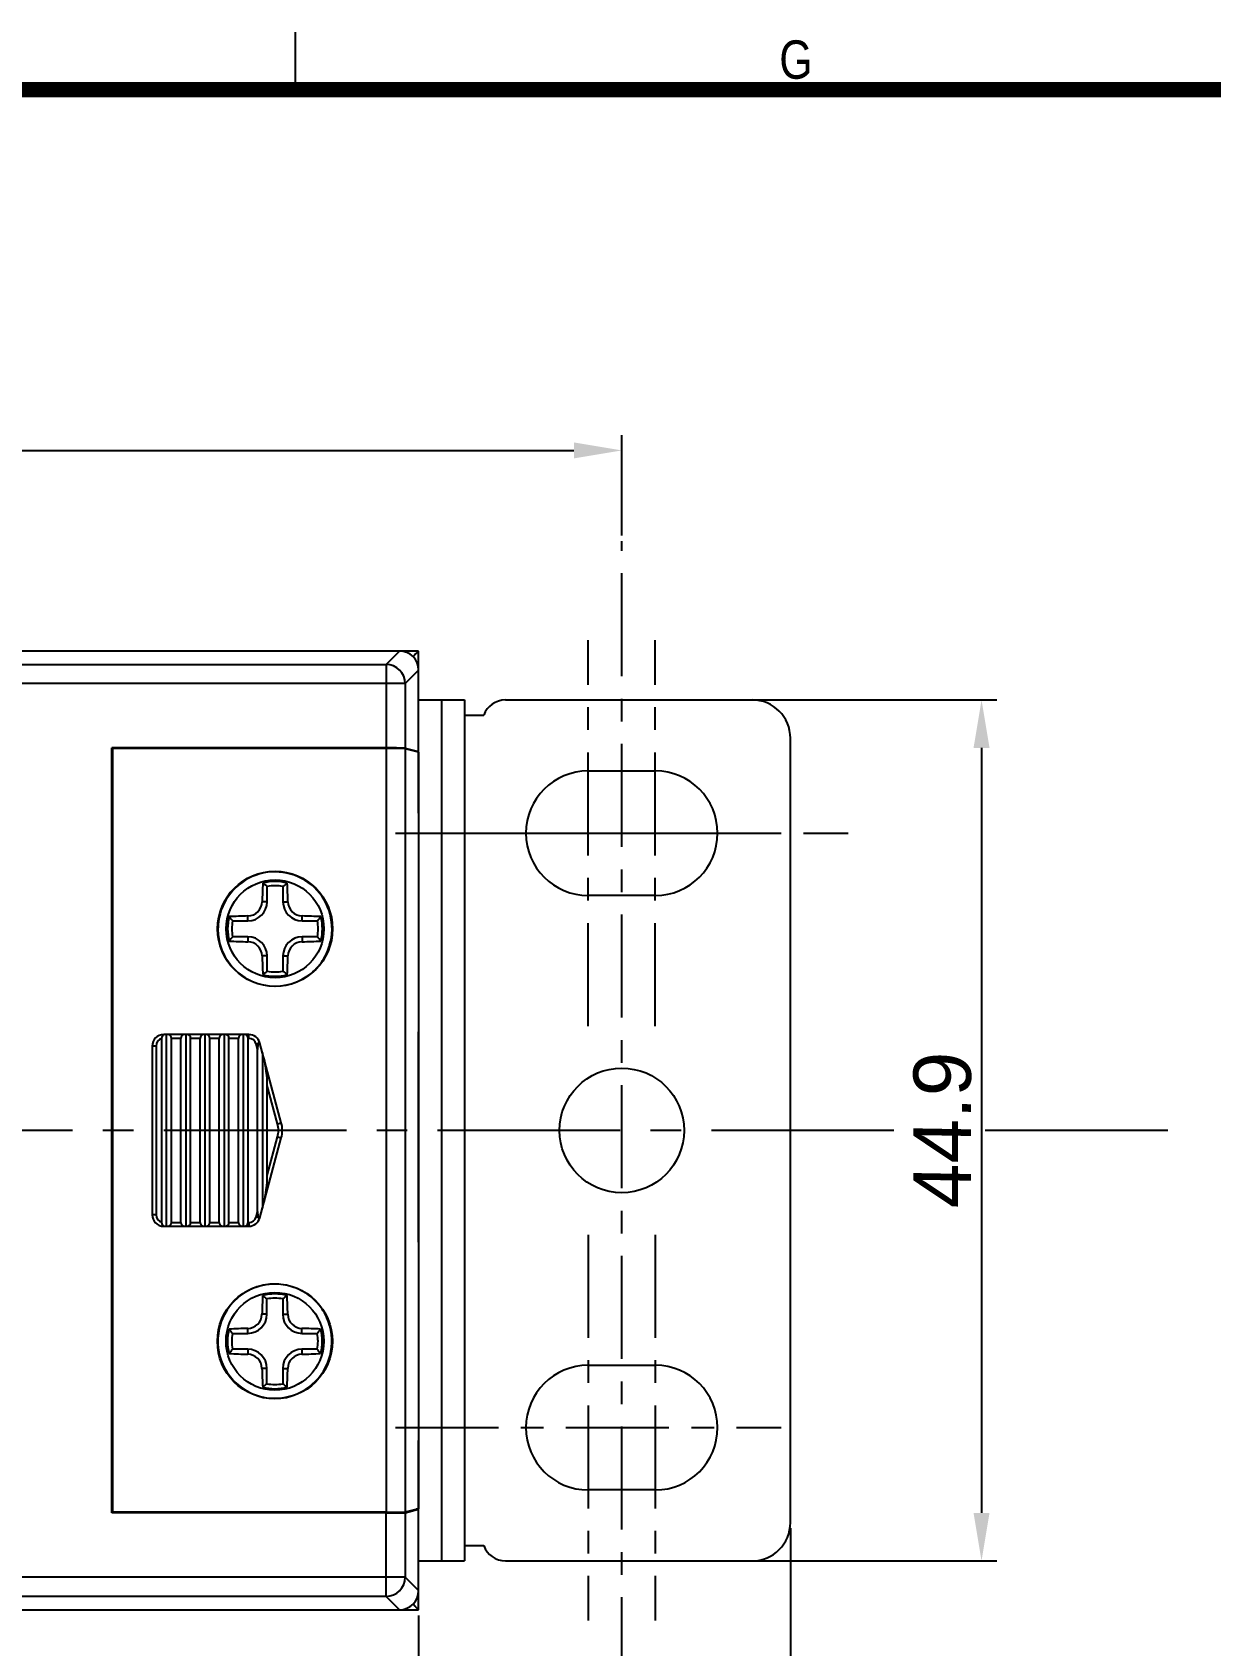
# Model space of a CAD drawing. Extents: x -1638 to -494, y -74 to 314.
# Drawn here: x -761.5 to -700, y 228.9 to 313.1 of the extents above; entities that cross this region are included whole.
import ezdxf

# ---------------------------------------------------------------- set-up
doc = ezdxf.new("R2010")
doc.units = 0
doc.header["$PDMODE"] = 3
doc.header["$PDSIZE"] = 0.7
doc.linetypes.add('CENTER', pattern=[17.8, 10.75, -2.35, 2.35, -2.35])
doc.linetypes.add('CENTER2', pattern=[28.575, 19.05, -3.175, 3.175, -3.175])
doc.layers.get('0').update_dxf_attribs({"linetype": 'CONTINUOUS'})
doc.layers.get('DEFPOINTS').update_dxf_attribs({"linetype": 'CONTINUOUS'})
for name, color, linetype in [('3', 112, 'CENTER'), ('BRKT_HEATSINDXF_CONTINUOUS', 7, 'CONTINUOUS'), ('CASE_BODY_10DXF_CONTINUOUS', 7, 'CONTINUOUS'), ('COVER_TOP_10DXF_CONTINUOUS', 7, 'CONTINUOUS'), ('COVER_U_DXF_CONTINUOUS_LIN', 7, 'CONTINUOUS'), ('DIM', 1, 'CONTINUOUS'), ('PH_M4X15_DXF_CONTINUOUS_LI', 7, 'CONTINUOUS')]:
    doc.layers.add(name, color=color, linetype=linetype)
doc.styles.add('OMI-1', font='arial.ttf', dxfattribs={"oblique": 1, "height": 3})
doc.styles.get("Standard").update_dxf_attribs({"font": 'gulim.ttc', "width": 0.8, "height": 2})
doc.dimstyles.new('1', dxfattribs={"dimtxt": 5, "dimasz": 2.5, "dimexe": 0.8, "dimexo": 0.3, "dimgap": 0.5, "dimtad": 1, "dimtoh": 1, "dimdec": 1, "dimzin": 0, "dimtxsty": 'OMI-1', "dimcen": 0, "dimclrd": 256, "dimclre": 256, "dimclrt": 256, "dimazin": 3, "dimtfac": 0.8, "dimtdec": 1, "dimtix": 1, "dimtmove": 0, "dimatfit": 3, "dimtolj": 1, "dimtzin": 0})

# ---------------------------------------------------------------- blocks, each defined once
blk = doc.blocks.new('*D2257')
at = {"layer": 'DEFPOINTS', "color": 0}
for p in [(-891.327, 230.811), (-741.327, 230.811), (-741.327, 218.745)]:
    blk.add_point(p, dxfattribs=at)
at = {"layer": 'DIM'}
for p, q in [((-891.327, 230.511), (-891.327, 217.945)), ((-741.327, 230.511), (-741.327, 217.945)), ((-888.827, 218.745), (-743.827, 218.745))]:
    blk.add_line(p, q, dxfattribs=at)
for points in [[(-888.827, 219.161), (-888.827, 218.328), (-891.327, 218.745)], [(-743.827, 218.328), (-743.827, 219.161), (-741.327, 218.745)]]:
    blk.add_solid(points, dxfattribs=at)
at = {"layer": 'DIM', "insert": (-816.327, 220.776), "char_height": 3, "attachment_point": 5, "style": 'OMI-1'}
blk.add_mtext('\\A1;150.0', dxfattribs=at)
blk = doc.blocks.new('*D2258')
at = {"layer": 'DEFPOINTS', "color": 0}
for p in [(-721.927, 235.361), (-816.327, 209.732), (-721.927, 209.732)]:
    blk.add_point(p, dxfattribs=at)
at = {"layer": 'DIM'}
for p, q in [((-721.927, 235.061), (-721.927, 208.932)), ((-816.327, 210.032), (-816.327, 210.532)), ((-813.827, 209.732), (-724.427, 209.732))]:
    blk.add_line(p, q, dxfattribs=at)
for points in [[(-813.827, 210.149), (-813.827, 209.315), (-816.327, 209.732)], [(-724.427, 209.315), (-724.427, 210.149), (-721.927, 209.732)]]:
    blk.add_solid(points, dxfattribs=at)
at = {"layer": 'DIM', "insert": (-769.127, 211.764), "char_height": 3, "attachment_point": 5, "style": 'OMI-1'}
blk.add_mtext('\\A1;94.4', dxfattribs=at)
blk = doc.blocks.new('*D2260')
at = {"layer": 'DEFPOINTS', "color": 0}
for p in [(-725.527, 278.261), (-725.527, 233.361), (-711.955, 233.361)]:
    blk.add_point(p, dxfattribs=at)
at = {"layer": 'DIM'}
for p, q in [((-725.227, 278.261), (-711.155, 278.261)), ((-711.955, 275.761), (-711.955, 235.861)), ((-725.227, 233.361), (-711.155, 233.361))]:
    blk.add_line(p, q, dxfattribs=at)
for points in [[(-711.538, 275.761), (-712.372, 275.761), (-711.955, 278.261)], [(-712.372, 235.861), (-711.538, 235.861), (-711.955, 233.361)]]:
    blk.add_solid(points, dxfattribs=at)
at = {"layer": 'DIM', "insert": (-713.987, 255.811), "char_height": 3, "attachment_point": 5, "rotation": 90, "style": 'OMI-1'}
blk.add_mtext('\\A1;44.9', dxfattribs=at)
blk = doc.blocks.new('*D2278')
at = {"layer": 'DEFPOINTS', "color": 0}
for p in [(-816.327, 291.674), (-730.727, 291.272), (-730.727, 286.532)]:
    blk.add_point(p, dxfattribs=at)
at = {"layer": 'DIM'}
for p, q in [((-730.727, 286.832), (-730.727, 292.072)), ((-816.327, 291.374), (-816.327, 290.472)), ((-813.827, 291.272), (-733.227, 291.272))]:
    blk.add_line(p, q, dxfattribs=at)
for points in [[(-813.827, 291.689), (-813.827, 290.856), (-816.327, 291.272)], [(-733.227, 290.856), (-733.227, 291.689), (-730.727, 291.272)]]:
    blk.add_solid(points, dxfattribs=at)
at = {"layer": 'DIM', "insert": (-773.527, 293.304), "char_height": 3, "attachment_point": 5, "style": 'OMI-1'}
blk.add_mtext('\\A1;85.6', dxfattribs=at)

msp = doc.modelspace()

# ---------------------------------------------------------------- linework, layer by layer
msp.add_line((-747.755, 310.079), (-747.755, 313.079))
at = {"const_width": 0.8}
msp.add_lwpolyline([(-497.755, 310.079), (-1047.755, 310.079), (-1047.755, -69.921), (-497.755, -69.921)], close=True, dxfattribs=at)
at = {"layer": '3', "linetype": 'CENTER', "ltscale": 0.5}
for p, q in [((-730.727, 226.091), (-730.727, 286.532)), ((-732.477, 261.25), (-732.477, 281.373)), ((-728.977, 261.25), (-728.977, 281.373)), ((-742.539, 271.311), (-722.416, 271.311)), ((-739.039, 271.311), (-718.916, 271.311)), ((-732.477, 250.373), (-732.477, 230.25)), ((-728.977, 250.373), (-728.977, 230.25)), ((-742.539, 240.311), (-722.416, 240.311))]:
    msp.add_line(p, q, dxfattribs=at)
at = {"layer": '3', "linetype": 'CENTER2', "ltscale": 0.5}
msp.add_line((-702.236, 255.811), (-942.622, 255.811), dxfattribs=at)
at = {"layer": 'BRKT_HEATSINDXF_CONTINUOUS', "color": 7, "linetype": 'CONTINUOUS'}
for p, q in [((-741.327, 278.261), (-738.927, 278.261)), ((-740.127, 278.261), (-740.127, 233.361)), ((-738.927, 278.261), (-738.927, 233.361)), ((-736.796, 278.261), (-723.927, 278.261)), ((-738.927, 277.461), (-737.927, 277.461)), ((-721.927, 235.361), (-721.927, 276.261)), ((-732.477, 274.561), (-728.977, 274.561)), ((-728.977, 268.061), (-732.477, 268.061)), ((-732.477, 243.561), (-728.977, 243.561)), ((-728.977, 237.061), (-732.477, 237.061)), ((-738.927, 234.161), (-737.927, 234.161)), ((-741.327, 233.361), (-738.927, 233.361)), ((-736.796, 233.361), (-723.927, 233.361))]:
    msp.add_line(p, q, dxfattribs=at)
msp.add_circle((-730.727, 255.811), 3.25, dxfattribs=at)
for centre, radius, start, end in [((-736.796, 277.061), 1.2, 90, 160.52878), ((-723.927, 276.261), 2, 0, 90), ((-732.477, 271.311), 3.25, 90, 270), ((-728.977, 271.311), 3.25, 270, 90), ((-732.477, 240.311), 3.25, 90, 270), ((-728.977, 240.311), 3.25, 270, 90), ((-723.927, 235.361), 2, 270, 0), ((-736.796, 234.561), 1.2, 199.47122, 270)]:
    msp.add_arc(centre, radius, start, end, dxfattribs=at)
at = {"layer": 'CASE_BODY_10DXF_CONTINUOUS', "color": 7, "linetype": 'CONTINUOUS'}
for p, q in [((-741.327, 280.811), (-781.052, 280.811)), ((-741.327, 280.811), (-741.62, 280.518)), ((-741.465, 280.674), (-741.537, 280.601)), ((-741.327, 280.811), (-741.33, 280.809)), ((-741.327, 272.348), (-741.327, 280.811)), ((-741.327, 249.987), (-741.327, 260.945)), ((-741.327, 230.811), (-741.327, 239.635)), ((-891.327, 230.811), (-741.327, 230.811)), ((-741.327, 230.811), (-741.62, 231.104)), ((-741.384, 230.868), (-741.436, 230.92)), ((-741.327, 230.811), (-741.33, 230.814))]:
    msp.add_line(p, q, dxfattribs=at)
for points in [[(-741.537, 280.601), (-741.577, 280.561), (-741.62, 280.518)], [(-741.502, 230.985), (-741.539, 231.022), (-741.578, 231.062), (-741.62, 231.104)]]:
    msp.add_lwpolyline(points, dxfattribs=at)
for centre, start, end in [((-742.327, 279.811), 0, 90), ((-742.327, 231.811), 270, 0)]:
    msp.add_arc(centre, 1, start, end, dxfattribs=at)
at = {"layer": 'COVER_TOP_10DXF_CONTINUOUS', "color": 7, "linetype": 'CONTINUOUS'}
for p, q in [((-742.327, 280.811), (-781.052, 280.811)), ((-743.026, 280.112), (-742.327, 280.811)), ((-780.436, 280.112), (-743.026, 280.112)), ((-743.026, 280.112), (-743.026, 275.755)), ((-742.027, 279.112), (-741.327, 279.812)), ((-741.327, 275.572), (-741.327, 279.812)), ((-742.027, 279.112), (-779.903, 279.112)), ((-742.027, 279.112), (-742.027, 275.747)), ((-743.026, 275.755), (-757.341, 275.755)), ((-757.341, 235.867), (-757.341, 275.755)), ((-745.597, 275.725), (-745.597, 275.747)), ((-743.828, 275.725), (-743.828, 275.747)), ((-742.027, 275.747), (-741.327, 275.572)), ((-741.327, 275.572), (-741.45, 275.572)), ((-757.327, 272.734), (-757.291, 272.734)), ((-757.327, 272.434), (-757.291, 272.434)), ((-757.291, 272.411), (-757.327, 272.411)), ((-757.327, 266.388), (-757.291, 266.388)), ((-757.327, 266.088), (-757.291, 266.088)), ((-757.291, 265.04), (-757.327, 265.04)), ((-757.291, 263.625), (-757.322, 263.625)), ((-757.32, 263.397), (-757.322, 263.625)), ((-757.291, 263.397), (-757.32, 263.397)), ((-757.291, 261.983), (-757.315, 261.983)), ((-757.315, 261.983), (-757.315, 259.906)), ((-757.327, 259.606), (-757.291, 259.606)), ((-757.291, 259.566), (-757.327, 259.566)), ((-757.315, 259.906), (-757.291, 259.906)), ((-757.291, 252.057), (-757.327, 252.057)), ((-757.291, 252.016), (-757.327, 252.016)), ((-757.291, 251.716), (-757.315, 251.716)), ((-757.315, 251.716), (-757.315, 249.64)), ((-757.315, 249.64), (-757.291, 249.64)), ((-757.322, 247.997), (-757.32, 248.225)), ((-757.32, 248.225), (-757.291, 248.225)), ((-757.322, 247.997), (-757.291, 247.997)), ((-757.327, 246.583), (-757.291, 246.583)), ((-757.327, 245.534), (-757.291, 245.534)), ((-757.327, 245.234), (-757.291, 245.234)), ((-757.291, 239.418), (-757.327, 239.418)), ((-743.026, 235.867), (-757.341, 235.867)), ((-745.597, 235.898), (-745.597, 235.875)), ((-743.828, 235.898), (-743.828, 235.875)), ((-743.026, 231.511), (-743.026, 235.867)), ((-742.027, 235.875), (-741.327, 236.05)), ((-742.027, 235.875), (-742.027, 232.51)), ((-741.327, 236.05), (-741.45, 236.05)), ((-741.327, 231.811), (-741.327, 236.05)), ((-742.027, 232.51), (-763.444, 232.51)), ((-742.027, 232.51), (-741.327, 231.811)), ((-743.026, 231.511), (-762.749, 231.511)), ((-743.026, 231.511), (-742.327, 230.811)), ((-890.328, 230.811), (-742.327, 230.811))]:
    msp.add_line(p, q, dxfattribs=at)
for centre, start, end in [((-743.028, 279.111), 0.08579, 89.91421), ((-743.028, 232.512), 270.08579, 359.91421)]:
    msp.add_arc(centre, 1.001, start, end, dxfattribs=at)
for centre, major_axis, ratio, start_param, end_param in [((-742.328, 279.811), (0.708, 0.708), 0.998783, -0.784789, 0.784789), ((-743.026, 275.747), (1, 0), 0.008727, 6.318092, 7.853982), ((-757.333, 261.983), (0, 2), 0.008727, -1.570796, -0.785398), ((-757.313, 259.906), (0, 0.3), 0.008727, -4.712389, -3.159046), ((-757.313, 251.716), (0, 0.3), 0.008727, 0.017453, 1.570796), ((-757.333, 249.64), (0, 2), 0.008727, -2.356194, -1.570796), ((-744.378, 235.888), (0.8, 0), 0.008727, -0.757641, -0.034907), ((-743.026, 235.876), (1, 0), 0.008727, 4.712389, 6.248279), ((-742.328, 231.812), (0.708, -0.708), 0.998783, -0.784789, 0.784789)]:
    msp.add_ellipse(centre, major_axis=major_axis, ratio=ratio, start_param=start_param, end_param=end_param, dxfattribs=at)
at = {"layer": 'COVER_U_DXF_CONTINUOUS_LIN', "color": 7, "linetype": 'CONTINUOUS'}
for p, q in [((-743.027, 275.725), (-757.291, 275.725)), ((-757.291, 275.725), (-757.291, 235.898)), ((-743.027, 275.725), (-743.027, 235.898)), ((-741.327, 275.541), (-742.027, 275.716)), ((-742.027, 275.716), (-742.027, 235.906)), ((-741.327, 275.541), (-741.327, 236.081)), ((-757.291, 271.802), (-757.327, 271.802)), ((-757.327, 266.82), (-757.291, 266.82)), ((-755.027, 260.211), (-755.227, 260.211)), ((-755.227, 260.211), (-755.227, 251.411)), ((-755.027, 260.211), (-755.027, 251.411)), ((-754.727, 251.024), (-754.727, 260.599)), ((-750.188, 260.811), (-754.627, 260.811)), ((-754.476, 250.811), (-754.476, 260.811)), ((-753.727, 260.611), (-754.224, 260.611)), ((-754.224, 251.011), (-754.224, 260.611)), ((-753.727, 251.011), (-753.727, 260.611)), ((-753.476, 260.811), (-753.476, 250.811)), ((-752.727, 260.611), (-753.224, 260.611)), ((-753.224, 251.011), (-753.224, 260.611)), ((-752.727, 251.011), (-752.727, 260.611)), ((-752.476, 260.811), (-752.476, 250.811)), ((-751.727, 260.611), (-752.224, 260.611)), ((-752.224, 251.011), (-752.224, 260.611)), ((-751.727, 251.011), (-751.727, 260.611)), ((-751.476, 260.811), (-751.476, 250.811)), ((-750.727, 260.611), (-751.224, 260.611)), ((-751.224, 251.011), (-751.224, 260.611)), ((-750.727, 251.011), (-750.727, 260.611)), ((-750.476, 260.811), (-750.476, 250.811)), ((-750.188, 260.611), (-750.224, 260.611)), ((-750.224, 251.011), (-750.224, 260.611)), ((-750.188, 260.611), (-750.188, 260.811)), ((-749.801, 260.315), (-749.705, 260.341)), ((-749.727, 260.038), (-749.801, 260.315)), ((-749.727, 251.584), (-749.727, 260.038)), ((-748.492, 256.199), (-749.608, 260.367)), ((-757.291, 259.308), (-757.33, 259.308)), ((-749.476, 259.872), (-749.476, 251.751)), ((-749.224, 253.463), (-749.224, 258.16)), ((-748.685, 256.148), (-749.224, 258.16)), ((-748.685, 256.148), (-748.492, 256.199)), ((-749.608, 251.256), (-748.492, 255.423)), ((-749.224, 253.463), (-748.685, 255.475)), ((-748.685, 255.475), (-748.492, 255.423)), ((-757.291, 252.315), (-757.33, 252.315)), ((-755.027, 251.411), (-755.227, 251.411)), ((-754.627, 250.811), (-750.188, 250.811)), ((-754.224, 251.011), (-753.727, 251.011)), ((-753.224, 251.011), (-752.727, 251.011)), ((-752.224, 251.011), (-751.727, 251.011)), ((-751.224, 251.011), (-750.727, 251.011)), ((-750.224, 251.011), (-750.188, 251.011)), ((-750.188, 251.011), (-750.188, 250.811)), ((-749.801, 251.308), (-749.727, 251.584)), ((-749.801, 251.308), (-749.705, 251.282)), ((-757.291, 244.802), (-757.327, 244.802)), ((-757.327, 239.82), (-757.291, 239.82)), ((-743.027, 235.898), (-757.291, 235.898)), ((-741.327, 236.081), (-742.027, 235.906))]:
    msp.add_line(p, q, dxfattribs=at)
for centre in [(-748.819, 266.322), (-748.827, 244.811)]:
    msp.add_circle(centre, 3, dxfattribs=at)
for centre, radius, start, end in [((-748.819, 266.322), 2.973, 343.25335, 172.59018), ((-748.911, 266.29), 2.885, 174.308, 179.37215), ((-748.922, 266.291), 2.874, 172.87312, 174.30698), ((-748.844, 266.288), 2.987, 342.7929, 344.00943), ((-748.819, 266.322), 2.986, 212.45275, 303.986), ((-754.627, 260.211), 0.6, 90, 180), ((-754.627, 260.211), 0.4, 104.47751, 180), ((-750.188, 260.211), 0.6, 15, 90), ((-750.188, 260.211), 0.4, 15, 90), ((-749.488, 260.29), 0.223, 163.9817, 166.87156), ((-749.941, 255.811), 1.3, 345, 15), ((-749.941, 255.811), 1.5, 345, 15), ((-754.627, 251.411), 0.6, 180, 270), ((-754.627, 251.411), 0.4, 180, 255.52249), ((-750.188, 251.411), 0.4, 270, 345), ((-750.188, 251.411), 0.6, 270, 345), ((-748.827, 244.811), 2.986, 63.36041, 135.52769), ((-748.827, 244.811), 2.973, 177.95313, 24.26433), ((-748.854, 244.845), 2.983, 23.45767, 24.60103)]:
    msp.add_arc(centre, radius, start, end, dxfattribs=at)
for centre, major_axis, ratio, start_param, end_param in [((-743.027, 275.716), (1, 0), 0.008727, 0.034907, 1.570796), ((-748.819, 266.278), (0, 2.979), 0.999893, 1.426959, 1.446389), ((-754.392, 260.611), (0, 0.2), 0.8391, -1.570796, 0), ((-753.56, 260.611), (0, 0.2), 0.8391, 0, 1.570796), ((-753.392, 260.611), (0, 0.2), 0.8391, -1.570796, 0), ((-752.56, 260.611), (0, 0.2), 0.8391, 0, 1.570796), ((-752.392, 260.611), (0, 0.2), 0.8391, -1.570796, 0), ((-751.56, 260.611), (0, 0.2), 0.8391, 0, 1.570796), ((-751.392, 260.611), (0, 0.2), 0.8391, -1.570796, 0), ((-750.56, 260.611), (0, 0.2), 0.8391, 0, 1.570796), ((-750.392, 260.611), (0, 0.2), 0.8391, 4.712389, 5.829608), ((-749.56, 259.412), (-0.107, 0.995), 0.129584, 0.353074, 0.875678), ((-749.56, 259.412), (-0.107, 0.995), 0.129584, -0.501077, -0.31281), ((-749.392, 258.786), (-0.107, 0.995), 0.129584, -2.265915, -0.695119), ((-749.392, 252.837), (0.107, 0.995), 0.129584, -2.446474, -0.875678), ((-754.392, 251.011), (0, 0.2), 0.8391, -3.141593, -1.570796), ((-753.56, 251.011), (0, 0.2), 0.8391, -4.712389, -3.141593), ((-753.392, 251.011), (0, 0.2), 0.8391, -3.141593, -1.570796), ((-752.56, 251.011), (0, 0.2), 0.8391, -4.712389, -3.141593), ((-752.392, 251.011), (0, 0.2), 0.8391, -3.141593, -1.570796), ((-751.56, 251.011), (0, 0.2), 0.8391, -4.712389, -3.141593), ((-751.392, 251.011), (0, 0.2), 0.8391, -3.141593, -1.570796), ((-750.56, 251.011), (0, 0.2), 0.8391, -4.712389, -3.141593), ((-750.392, 251.011), (0, 0.2), 0.8391, -2.688015, -1.570796), ((-749.56, 252.21), (0.107, 0.995), 0.129584, -4.01727, -3.494667), ((-749.56, 252.21), (0.107, 0.995), 0.129584, -2.828782, -2.640515), ((-748.827, 244.855), (0, 2.972), 0.999893, 1.530403, 1.549713), ((-743.027, 235.906), (1, 0), 0.008727, -1.570796, -0.034907)]:
    msp.add_ellipse(centre, major_axis=major_axis, ratio=ratio, start_param=start_param, end_param=end_param, dxfattribs=at)
for points, knots in [([(-751.796, 266.322), (-751.799, 266.052), (-751.727, 265.488), (-751.495, 264.966), (-751.338, 264.719)], [0, 0, 0, 0, 0.479885, 1, 1, 1, 1]), ([(-747.149, 263.846), (-746.861, 264.04), (-746.378, 264.509), (-746.081, 265.109), (-745.99, 265.404)], [0, 0, 0, 0, 0.528748, 1, 1, 1, 1]), ([(-754.716, 260.675), (-754.712, 260.688), (-754.694, 260.735), (-754.659, 260.777), (-754.627, 260.794)], [0, 0, 0, 0, 0.284293, 1, 1, 1, 1]), ([(-749.686, 260.387), (-749.688, 260.384), (-749.695, 260.373), (-749.699, 260.361), (-749.702, 260.351)], [0, 0, 0, 0, 0.23437, 1, 1, 1, 1]), ([(-749.622, 260.363), (-749.626, 260.37), (-749.634, 260.382), (-749.649, 260.398), (-749.671, 260.401), (-749.682, 260.392), (-749.686, 260.387)], [0, 0, 0, 0, 0.284299, 0.537293, 0.756229, 1, 1, 1, 1]), ([(-754.682, 250.877), (-754.686, 250.882), (-754.7, 250.904), (-754.71, 250.929), (-754.716, 250.948)], [0, 0, 0, 0, 0.236603, 1, 1, 1, 1]), ([(-754.627, 250.828), (-754.632, 250.831), (-754.653, 250.844), (-754.671, 250.862), (-754.682, 250.877)], [0, 0, 0, 0, 0.234216, 1, 1, 1, 1]), ([(-749.705, 251.282), (-749.702, 251.269), (-749.696, 251.247), (-749.676, 251.222), (-749.654, 251.223), (-749.637, 251.236), (-749.628, 251.25), (-749.622, 251.26)], [0, 0, 0, 0, 0.293645, 0.528694, 0.630877, 0.74253, 1, 1, 1, 1]), ([(-746.141, 246.087), (-746.269, 246.367), (-746.64, 246.922), (-747.177, 247.324), (-747.488, 247.48)], [0, 0, 0, 0, 0.468917, 1, 1, 1, 1]), ([(-750.958, 246.903), (-751.223, 246.633), (-751.628, 246.021), (-751.783, 245.309), (-751.797, 244.975)], [0, 0, 0, 0, 0.530473, 1, 1, 1, 1])]:
    msp.add_open_spline(points, degree=3, knots=knots, dxfattribs=at)
for points in [[(-754.727, 260.599), (-754.727, 260.624), (-754.723, 260.65), (-754.716, 260.675)], [(-754.716, 250.948), (-754.723, 250.972), (-754.727, 250.998), (-754.727, 251.024)]]:
    msp.add_open_spline(points, degree=3, dxfattribs=at)
at = {"layer": 'PH_M4X15_DXF_CONTINUOUS_LI', "color": 7, "linetype": 'CONTINUOUS'}
for p, q in [((-749.233, 267.736), (-749.233, 268.533)), ((-748.404, 268.533), (-748.404, 267.736)), ((-749.233, 267.736), (-749.491, 267.736)), ((-748.404, 267.736), (-748.146, 267.736)), ((-751.03, 266.736), (-750.233, 266.736)), ((-750.233, 266.736), (-750.233, 266.994)), ((-747.404, 266.736), (-747.404, 266.994)), ((-747.404, 266.736), (-746.607, 266.736)), ((-750.233, 265.907), (-751.03, 265.907)), ((-750.233, 265.907), (-750.233, 265.649)), ((-746.607, 265.907), (-747.404, 265.907)), ((-747.404, 265.907), (-747.404, 265.649)), ((-749.233, 264.907), (-749.491, 264.907)), ((-749.233, 264.11), (-749.233, 264.907)), ((-748.404, 264.907), (-748.146, 264.907)), ((-748.404, 264.907), (-748.404, 264.11)), ((-749.242, 246.225), (-749.242, 247.023)), ((-748.413, 247.023), (-748.413, 246.225)), ((-749.242, 246.225), (-749.5, 246.225)), ((-748.413, 246.225), (-748.155, 246.225)), ((-751.039, 245.225), (-750.242, 245.225)), ((-750.242, 245.225), (-750.242, 245.484)), ((-747.413, 245.225), (-747.413, 245.484)), ((-747.413, 245.225), (-746.616, 245.225)), ((-750.242, 244.397), (-751.039, 244.397)), ((-750.242, 244.397), (-750.242, 244.139)), ((-746.616, 244.397), (-747.413, 244.397)), ((-747.413, 244.397), (-747.413, 244.139)), ((-749.242, 243.397), (-749.5, 243.397)), ((-749.242, 242.6), (-749.242, 243.397)), ((-748.413, 243.397), (-748.155, 243.397)), ((-748.413, 243.397), (-748.413, 242.6))]:
    msp.add_line(p, q, dxfattribs=at)
for centre in [(-748.819, 266.322), (-748.827, 244.811)]:
    msp.add_circle(centre, 2.55, dxfattribs=at)
for centre, radius, start, end in [((-699.842, 266.39), 49.668, 177.32222, 178.44758), ((-748.819, 266.322), 2.472, 75.07814, 104.92186), ((-754.007, 262.78), 7.476, 50.31735, 52.49859), ((-748.819, 266.322), 2.25, 79.39163, 100.60837), ((-743.631, 262.78), 7.476, 127.50141, 129.68265), ((-797.241, 266.411), 49.113, 1.54607, 2.68414), ((-750.233, 267.736), 1, 270, 0), ((-750.253, 267.756), 0.762, 271.54318, 358.45682), ((-747.404, 267.736), 1, 180, 270), ((-747.384, 267.756), 0.762, 181.54315, 268.45685), ((-748.819, 266.322), 2.472, 165.07814, 194.92186), ((-748.908, 217.899), 49.113, 91.54607, 92.68414), ((-745.276, 271.51), 7.476, 217.50141, 219.68265), ((-748.819, 266.322), 2.25, 169.39163, 190.60837), ((-748.75, 217.345), 49.668, 87.32222, 88.44758), ((-752.361, 271.51), 7.476, 320.31735, 322.49859), ((-748.819, 266.322), 2.25, 349.39163, 10.60837), ((-748.819, 266.322), 2.472, 345.07814, 14.92186), ((-745.276, 261.134), 7.476, 140.31735, 142.49859), ((-750.233, 264.907), 1, 0, 90), ((-747.404, 264.907), 1, 90, 180), ((-752.361, 261.134), 7.476, 37.50141, 39.68265), ((-748.887, 315.298), 49.668, 267.32222, 268.44758), ((-750.253, 264.887), 0.762, 1.54418, 88.45582), ((-747.384, 264.887), 0.762, 91.54419, 178.45581), ((-748.729, 314.744), 49.113, 271.54607, 272.68414), ((-700.396, 266.233), 49.113, 181.54607, 182.68414), ((-797.795, 266.253), 49.668, 357.32222, 358.44758), ((-754.007, 269.864), 7.476, 307.50141, 309.68265), ((-748.819, 266.322), 2.472, 255.07814, 284.92186), ((-748.819, 266.322), 2.25, 259.39163, 280.60837), ((-743.631, 269.864), 7.476, 230.31735, 232.49859), ((-699.851, 244.88), 49.668, 177.32222, 178.44758), ((-748.827, 244.811), 2.472, 75.07814, 104.92186), ((-754.015, 241.269), 7.476, 50.31735, 52.49859), ((-748.827, 244.811), 2.25, 79.39163, 100.60837), ((-743.639, 241.269), 7.476, 127.50141, 129.68265), ((-797.25, 244.9), 49.113, 1.54607, 2.68414), ((-750.242, 246.225), 1, 270, 0), ((-750.262, 246.246), 0.762, 271.54318, 358.45682), ((-747.413, 246.225), 1, 180, 270), ((-747.393, 246.246), 0.762, 181.54315, 268.45685), ((-748.827, 244.811), 2.472, 165.07814, 194.92186), ((-748.916, 196.389), 49.113, 91.54607, 92.68414), ((-745.285, 249.999), 7.476, 217.50141, 219.68265), ((-748.827, 244.811), 2.25, 169.39163, 190.60837), ((-748.759, 195.835), 49.668, 87.32222, 88.44758), ((-752.369, 249.999), 7.476, 320.31735, 322.49859), ((-748.827, 244.811), 2.25, 349.39163, 10.60837), ((-748.827, 244.811), 2.472, 345.07814, 14.92186), ((-745.285, 239.623), 7.476, 140.31735, 142.49859), ((-748.896, 293.788), 49.668, 267.32222, 268.44758), ((-750.242, 243.397), 1, 0, 90), ((-750.262, 243.376), 0.762, 1.54418, 88.45582), ((-747.413, 243.397), 1, 90, 180), ((-747.393, 243.376), 0.762, 91.54419, 178.45581), ((-748.738, 293.234), 49.113, 271.54607, 272.68414), ((-752.369, 239.623), 7.476, 37.50141, 39.68265), ((-700.405, 244.722), 49.113, 181.54607, 182.68414), ((-797.804, 244.743), 49.668, 357.32222, 358.44758), ((-754.015, 248.353), 7.476, 307.50141, 309.68265), ((-748.827, 244.811), 2.472, 255.07814, 284.92186), ((-748.827, 244.811), 2.25, 259.39163, 280.60837), ((-743.639, 248.353), 7.476, 230.31735, 232.49859)]:
    msp.add_arc(centre, radius, start, end, dxfattribs=at)

# ---------------------------------------------------------------- texts
at = {"width": 0.85}
msp.add_text('G', height=2, dxfattribs=at).set_placement((-722.507, 310.656))

# ---------------------------------------------------------------- dimensions: what is measured, and where the dimension line sits
at = {"layer": 'DIM'}
for base, p1, p2, picture, middle in [((-730.727, 291.272), (-816.327, 291.674), (-730.727, 286.532), '*D2278', (-773.527, 293.304)), ((-721.927, 209.732), (-816.327, 209.732), (-721.927, 235.361), '*D2258', (-769.127, 211.764)), ((-741.327, 218.745), (-891.327, 230.811), (-741.327, 230.811), '*D2257', (-816.327, 220.776))]:
    dim = msp.add_linear_dim(base=base, p1=p1, p2=p2, dimstyle='1', dxfattribs=at)
    dim.commit()
    dim.dimension.update_dxf_attribs({"geometry": picture, "text_midpoint": middle})
dim = msp.add_linear_dim(base=(-711.955, 233.361), p1=(-725.527, 278.261), p2=(-725.527, 233.361), angle=90, dimstyle='1', dxfattribs=at)
dim.commit()
dim.dimension.update_dxf_attribs({"geometry": '*D2260', "text_midpoint": (-713.987, 255.811)})

doc.saveas('drawing.dxf')
